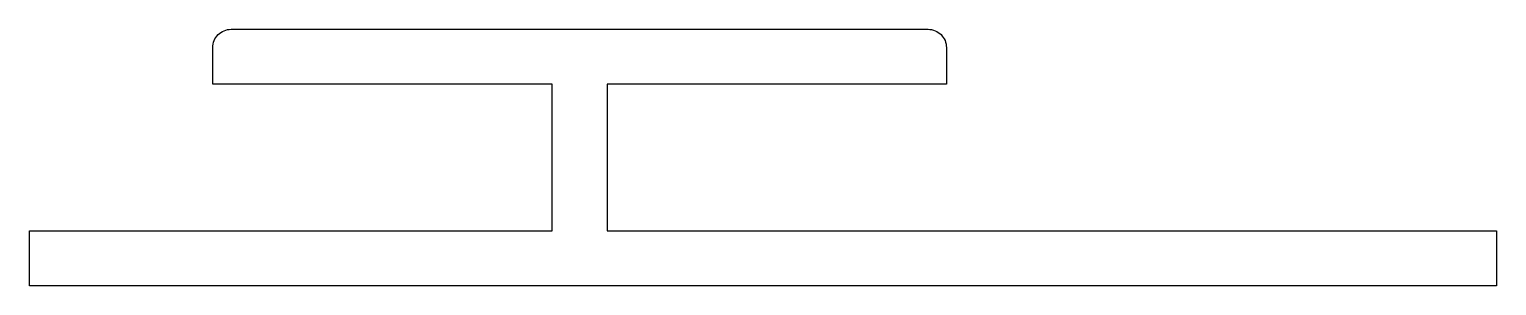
# Model space of a CAD drawing. Extents: x 144.9 to 184.9, y 217.3 to 224.3.
import ezdxf

# ---------------------------------------------------------------- set-up
doc = ezdxf.new("R2010")
doc.units = 0
doc.header["$LTSCALE"] = 15
doc.layers.add('KALIN_CIZGI', color=7, linetype='CONTINUOUS')

msp = doc.modelspace()

# ---------------------------------------------------------------- linework, layer by layer
at = {"layer": 'KALIN_CIZGI', "ltscale": 0.2}
msp.add_lwpolyline([(150.401, 224.335), (169.401, 224.335, -0.414214), (169.901, 223.835), (169.901, 222.835), (160.651, 222.835), (160.651, 218.835), (184.901, 218.835), (184.901, 217.335), (144.901, 217.335), (144.901, 218.835), (159.151, 218.835), (159.151, 222.835), (149.901, 222.835), (149.901, 223.835, -0.414214)], format="xyb", close=True, dxfattribs=at)

doc.saveas('drawing.dxf')
